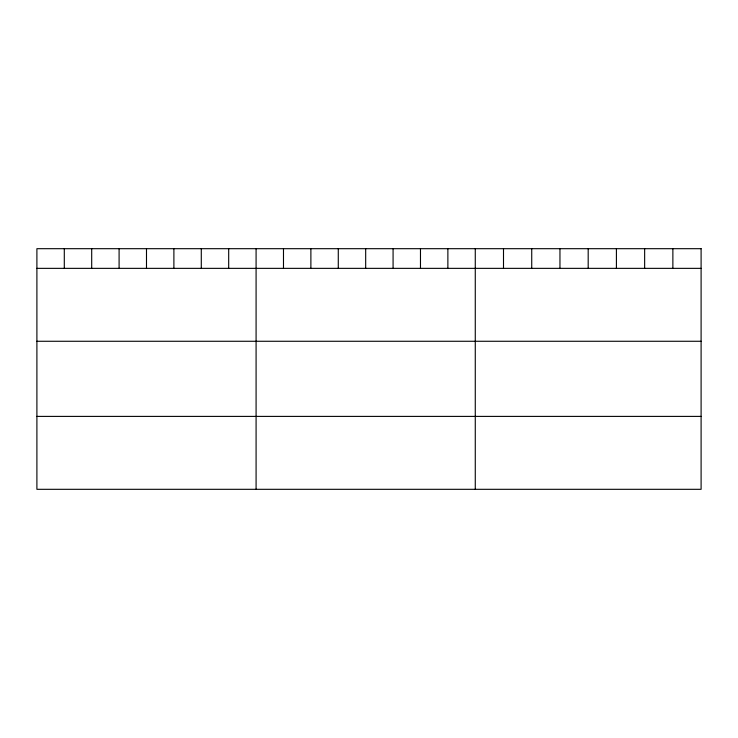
<?xml version="1.0" encoding="UTF-8"?>
<svg xmlns="http://www.w3.org/2000/svg" width="738" height="738" viewBox="0 0 738 738"><rect width="100%" height="100%" fill="white"/><g stroke="black" fill="none" stroke-linecap="round" stroke-linejoin="round"><path stroke-width="1.11" d="M36.9 268.355L701.1 268.355M36.9 341.27L701.1 341.27M36.9 416.398L701.1 416.398M672.871 248.688L672.871 268.355M644.643 248.688L644.643 268.355M616.415 248.688L616.415 268.355M588.186 248.688L588.186 268.355M559.957 248.688L559.957 268.355M531.729 248.688L531.729 268.355M503.5 248.688L503.5 268.355M475.272 248.688L475.272 489.312M447.874 248.688L447.874 268.355M420.476 248.688L420.476 268.355M393.077 248.688L393.077 268.355M365.679 248.688L365.679 268.355M338.281 248.688L338.281 268.355M310.882 248.688L310.882 268.355M283.484 248.688L283.484 268.355M256.086 248.688L256.086 489.312M228.688 248.688L228.688 268.355M201.289 248.688L201.289 268.355M173.891 248.688L173.891 268.355M146.493 248.688L146.493 268.355M119.095 248.688L119.095 268.355M91.697 248.688L91.697 268.355M64.298 248.688L64.298 268.355M701.1 248.688L36.9 248.688L36.9 489.312L701.1 489.312L701.1 248.688"/></g></svg>
